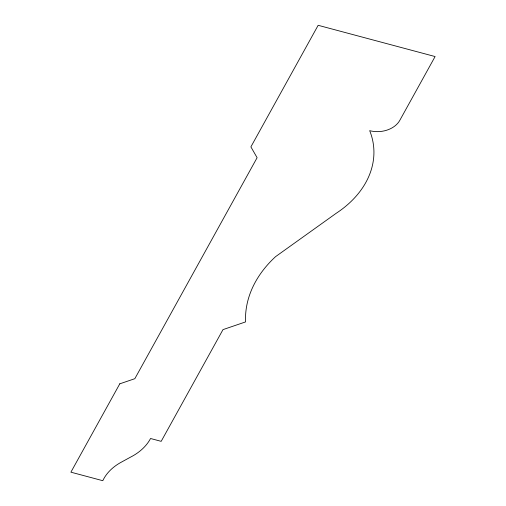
<?xml version="1.0" encoding="UTF-8"?>
<svg xmlns="http://www.w3.org/2000/svg" width="506" height="506" viewBox="0 0 506 506"><rect width="100%" height="100%" fill="white"/><g stroke="black" fill="none" stroke-linecap="round" stroke-linejoin="round"><path stroke-width="0.76" d="M119.783 383.826L70.897 472.18L102.794 480.7A48.892 35.818 -4.7 0 1 121.585 462.022L130.421 457.196A51.315 37.589 -4.7 0 0 150.548 438.5L161.18 441.346L222.994 329.621L245.562 321.917A130.295 95.444 -4.7 0 1 275.568 256.656L336.167 213.311A106.058 77.69 -4.7 0 0 369.684 130.668A23.061 16.894 -4.7 0 0 399.778 120.39L435.103 56.552L318.154 25.3L250.887 146.879L257.105 157.701L134.83 378.69L119.783 383.826"/></g></svg>
